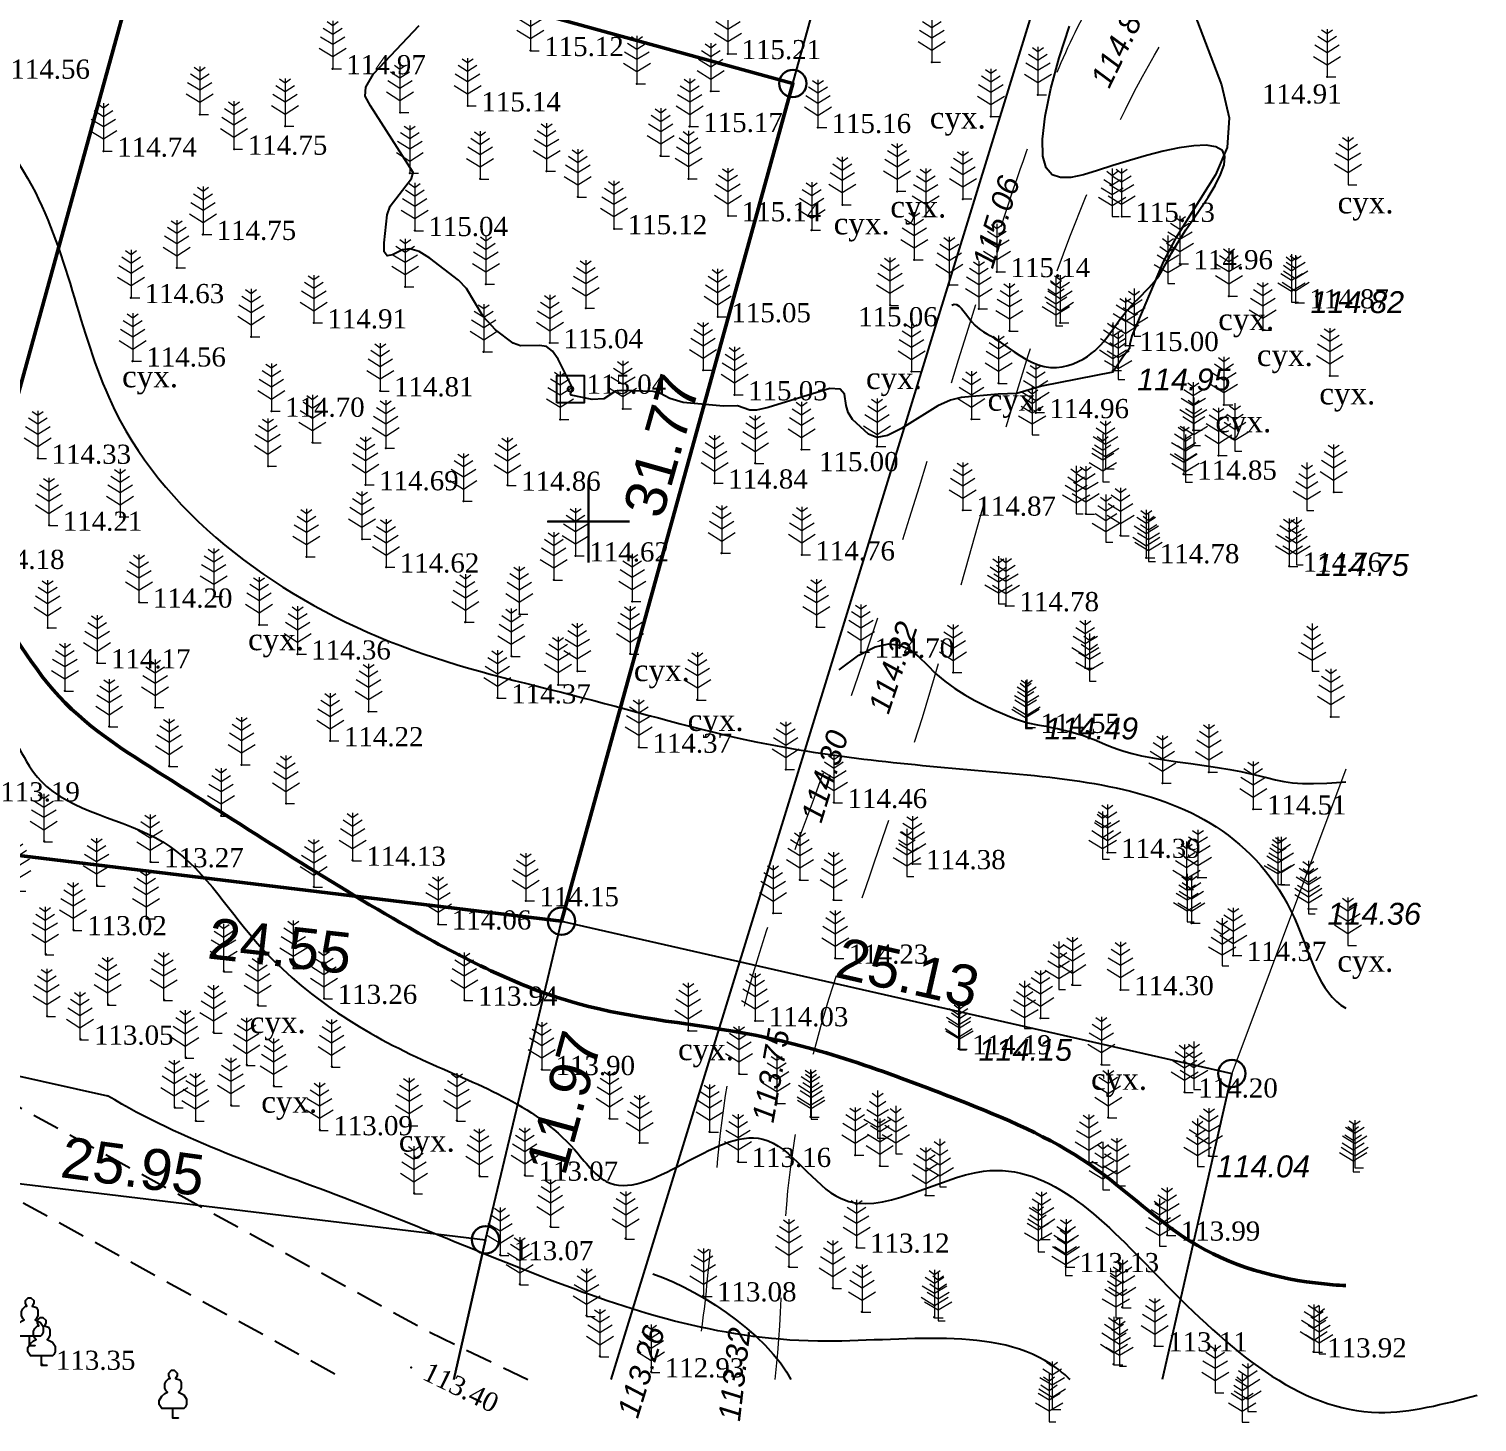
# Model space of a CAD drawing. Header units: millimetres. Extents: x 5405593.3 to 5405682.5, y 5524816.9 to 5524898.9.
# Drawn here: x 5405629.5 to 5405682.5, y 5524817.1 to 5524868 of the extents above; entities that cross this region are included whole.
import ezdxf
from ezdxf.enums import TextEntityAlignment as Align

# ---------------------------------------------------------------- set-up
doc = ezdxf.new("R2010")
doc.units = ezdxf.units.MM
for name, pattern in [('0', [0]), ('1', [6, 3, -3]), ('DASHEDX2', [1.5, 1, -0.5])]:
    doc.linetypes.add(name, pattern=pattern)
doc.layers.add('11900000', color=1, linetype='Continuous', lineweight=30)
doc.layers.add('ТОЧКИ', color=7, linetype='Continuous', lineweight=30)
for name, color, linetype in [('12000000', 7, 'Continuous'), ('61420000', 7, 'Continuous'), ('71132060', 7, '0'), ('SC007', 7, 'Continuous'), ('горизонт_1', 12, 'Continuous'), ('горизонтали', 42, 'Continuous'), ('Горизонтали--MIN', 32, 'Continuous'), ('дороги', 7, 'Continuous'), ('Ділянки_Межі', 10, 'Continuous'), ('надписи', 7, 'Continuous'), ('Ограда каменная', 7, 'g5_472'), ('отметки', 7, 'Continuous'), ('промеры', 185, 'Continuous'), ('Растительность', 7, 'Continuous')]:
    doc.layers.add(name, color=color, linetype=linetype)
doc.styles.get("Standard").update_dxf_attribs({"font": 'arial.ttf'})
doc.styles.add('times', font='times.ttf')
doc.styles.add('WMF-Arial Cyr2', font='ariali.ttf')
doc.linetypes.add('g5_472', pattern='A,0,-4,[25,GUGK_2005.shx,S=0.4,R=0,X=0,Y=-0.2],0', length=4)

# ---------------------------------------------------------------- blocks, each defined once
blk = doc.blocks.new('A$C51FE15A3')
at = {"layer": 'Растительность', "color": 94, "lineweight": 0}
for points in [[(-0.201, 1.726), (0, 1.584), (0.201, 1.726)], [(0, 1.75), (0, 0), (0.319, 0)], [(-0.447, 1.172), (0, 0.895), (0.447, 1.172)], [(-0.343, 1.489), (0, 1.267), (0.343, 1.489)], [(-0.493, 0.753), (0, 0.444), (0.493, 0.753)]]:
    blk.add_lwpolyline(points, dxfattribs=at)
blk = doc.blocks.new('A$C2ACB5305')
at = {"layer": 'Растительность'}
blk.add_lwpolyline([(0.2, 0), (0.2, 0), (0, 0), (0, 0.35), (-0.4, 0.35), (-0.5, 0.5), (-0.5, 0.65), (-0.4, 0.8), (-0.3, 0.9), (-0.2, 0.95), (-0.25, 1), (-0.3, 1.1), (-0.3, 1.25), (-0.25, 1.35), (-0.15, 1.45), (-0.1, 1.45), (-0.15, 1.55), (-0.15, 1.65), (-0.05, 1.75), (0.05, 1.75), (0.15, 1.65), (0.15, 1.55), (0.1, 1.45), (0.25, 1.4), (0.3, 1.3), (0.3, 1.1), (0.25, 1), (0.2, 0.95), (0.4, 0.85), (0.5, 0.7), (0.5, 0.5), (0.45, 0.4), (0.4, 0.35), (0, 0.35)], dxfattribs=at)
blk = doc.blocks.new('SYMBOL902')
at = {"layer": 'SC007'}
blk.add_lwpolyline([(-1.25, -1.25), (-1.25, 1.25), (1.25, 1.25), (1.25, -1.25)], close=True, dxfattribs=at)
blk.add_circle((0, 0), 0.25, dxfattribs=at)
blk = doc.blocks.new('SYMBOL71132060')
at = {"layer": 'SC007', "color": 94, "lineweight": 0}
for points in [[(-0.2, 1.65), (0, 1.5), (0.2, 1.65)], [(0, 1.75), (0, 0), (0.25, 0)], [(-0.3, 1.35), (0, 1.15), (0.3, 1.35)], [(-0.5, 0.7), (0, 0.4), (0.5, 0.7)], [(-0.4, 1.05), (0, 0.8), (0.4, 1.05)]]:
    blk.add_lwpolyline(points, dxfattribs=at)

msp = doc.modelspace()

# ---------------------------------------------------------------- hatches: boundary and pattern name
at = {"layer": '12000000', "lineweight": 15, "ltscale": 0.02, "extrusion": (-0.000964997, -0.001555, 0.999998)}
for points in [[(5404048.991, 5522246.101, 1), (5404049.328, 5522246.122, 1)], [(5404044.537, 5522240.363, 1), (5404044.874, 5522240.385, 1)], [(5404056.465, 5522238.877, 1), (5404056.802, 5522238.898, 1)], [(5404050.122, 5522236.048, 1), (5404050.459, 5522236.07, 1)], [(5404056.638, 5522229.268, 1), (5404056.975, 5522229.289, 1)], [(5404046.741, 5522223.291, 1), (5404047.077, 5522223.313, 1)], [(5404041.241, 5522222.973, 1), (5404041.577, 5522222.995, 1)], [(5404038.27, 5522220.096, 1), (5404038.607, 5522220.118, 1)], [(5404057.081, 5522216.517, 1), (5404057.417, 5522216.539, 1)], [(5404044.326, 5522211.541, 1), (5404044.663, 5522211.562, 1)], [(5404036.687, 5522207.948, 1), (5404037.024, 5522207.97, 1)], [(5404053.024, 5522207.282, 1), (5404053.361, 5522207.303, 1)]]:
    msp.add_hatch(color=7, dxfattribs=at).paths.add_polyline_path(points)

# ---------------------------------------------------------------- linework, layer by layer
at = {"layer": '11900000', "color": 0, "linetype": '0', "lineweight": 15, "ltscale": 0.7}
for points in [[(5405650, 5524848.496), (5405650, 5524851.504)], [(5405650, 5524848.496), (5405650, 5524851.504)], [(5405650, 5524848.496), (5405650, 5524851.504)], [(5405650, 5524848.496), (5405650, 5524851.504)], [(5405650, 5524848.496), (5405650, 5524851.504)], [(5405650, 5524848.496), (5405650, 5524851.504)], [(5405650, 5524848.496), (5405650, 5524851.504)], [(5405650, 5524848.496), (5405650, 5524851.504)], [(5405650, 5524848.496), (5405650, 5524851.504)], [(5405650, 5524848.496), (5405650, 5524851.504)], [(5405650, 5524848.496), (5405650, 5524851.504)], [(5405650, 5524848.496), (5405650, 5524851.504)], [(5405650, 5524848.496), (5405650, 5524851.504)], [(5405650, 5524848.496), (5405650, 5524851.504)], [(5405650, 5524848.496), (5405650, 5524851.504)], [(5405650, 5524848.496), (5405650, 5524851.504)], [(5405650, 5524848.496), (5405650, 5524851.504)], [(5405650, 5524848.496), (5405650, 5524851.504)], [(5405650, 5524848.496), (5405650, 5524851.504)], [(5405650, 5524848.496), (5405650, 5524851.504)], [(5405650, 5524848.496), (5405650, 5524851.504)], [(5405650, 5524848.496), (5405650, 5524851.504)], [(5405650, 5524848.496), (5405650, 5524851.504)], [(5405650, 5524848.496), (5405650, 5524851.504)], [(5405650, 5524848.496), (5405650, 5524851.504)], [(5405650, 5524848.496), (5405650, 5524851.504)], [(5405650, 5524848.496), (5405650, 5524851.504)], [(5405648.496, 5524850), (5405651.504, 5524850)], [(5405648.496, 5524850), (5405651.504, 5524850)], [(5405648.496, 5524850), (5405651.504, 5524850)], [(5405648.496, 5524850), (5405651.504, 5524850)], [(5405648.496, 5524850), (5405651.504, 5524850)], [(5405648.496, 5524850), (5405651.504, 5524850)], [(5405648.496, 5524850), (5405651.504, 5524850)], [(5405648.496, 5524850), (5405651.504, 5524850)], [(5405648.496, 5524850), (5405651.504, 5524850)], [(5405648.496, 5524850), (5405651.504, 5524850)], [(5405648.496, 5524850), (5405651.504, 5524850)], [(5405648.496, 5524850), (5405651.504, 5524850)], [(5405648.496, 5524850), (5405651.504, 5524850)], [(5405648.496, 5524850), (5405651.504, 5524850)], [(5405648.496, 5524850), (5405651.504, 5524850)]]:
    msp.add_lwpolyline(points, dxfattribs=at)
at = {"layer": '11900000', "linetype": '0', "lineweight": 15, "ltscale": 0.7}
for points in [[(5405650, 5524848.496), (5405650, 5524851.504)], [(5405650, 5524848.496), (5405650, 5524851.504)], [(5405650, 5524848.496), (5405650, 5524851.504)], [(5405650, 5524848.496), (5405650, 5524851.504)], [(5405650, 5524848.496), (5405650, 5524851.504)], [(5405648.496, 5524850), (5405651.504, 5524850)], [(5405648.496, 5524850), (5405651.504, 5524850)]]:
    msp.add_lwpolyline(points, dxfattribs=at)
at = {"layer": '11900000', "color": 7}
for points in [[(5405650, 5524848.5, 0), (5405650, 5524851.5, 0)], [(5405650, 5524848.5, 0), (5405650, 5524851.5, 0)], [(5405648.5, 5524850, 0), (5405651.5, 5524850, 0)], [(5405648.5, 5524850, 0), (5405651.5, 5524850, 0)]]:
    msp.add_polyline3d(points, dxfattribs=at)
at = {"layer": '61420000', "linetype": '1', "lineweight": 15}
for points, knots in [([(5405677.689, 5524876.395), (5405675.577, 5524875.643), (5405671.911, 5524873.574), (5405668.472, 5524869.55), (5405666.526, 5524865.103), (5405663.472, 5524856.175), (5405660.084, 5524843.934), (5405654.824, 5524831.458), (5405654.532, 5524823.386), (5405654.047, 5524819.766), (5405653.821, 5524818.63)], [224.497945, 224.497945, 224.497945, 224.497945, 231.175391, 236.802451, 240.04126, 245.684224, 265.100818, 278.270441, 285.703111, 289.180506, 289.180506, 289.180506, 289.180506]), ([(5405656.83, 5524818.63), (5405657.112, 5524821.243), (5405657.008, 5524826.681), (5405659.25, 5524834.228), (5405663.787, 5524846.756), (5405666.287, 5524859.547), (5405672.546, 5524870.424), (5405676.106, 5524872.606), (5405677.689, 5524873.258)], [141.511035, 141.511035, 141.511035, 141.511035, 149.409107, 157.660526, 164.914892, 189.429807, 196.533002, 201.582855, 201.582855, 201.582855, 201.582855])]:
    msp.add_open_spline(points, degree=3, knots=knots, dxfattribs=at)
at = {"layer": 'горизонт_1', "color": 32}
msp.add_polyline3d([(5405622.91, 5524831.12, 113.5), (5405632.424, 5524829.007, 0)], dxfattribs=at)
at = {"layer": 'горизонтали', "color": 32}
for points in [[(5405671.777, 5524869.562, 115), (5405673.137, 5524865.962, 115), (5405673.417, 5524864.762, 115), (5405673.347, 5524863.672, 115), (5405672.917, 5524862.672, 115), (5405671.457, 5524860.342, 115), (5405671.017, 5524859.522, 115), (5405669.857, 5524856.782, 115), (5405669.787, 5524856.482, 115), (5405669.777, 5524856.322, 115), (5405669.557, 5524856.042, 115), (5405669.167, 5524855.462, 115), (5405666.557, 5524854.952, 115), (5405665.657, 5524854.682, 115), (5405664.977, 5524854.652, 115), (5405663.627, 5524854.532, 115), (5405663.237, 5524854.432, 115), (5405662.777, 5524854.232, 115), (5405661.437, 5524853.402, 115), (5405660.937, 5524853.142, 115), (5405660.537, 5524853.072, 115), (5405660.237, 5524853.192, 115), (5405659.647, 5524853.732, 115), (5405659.497, 5524853.982, 115), (5405659.417, 5524854.242, 115), (5405659.357, 5524854.652, 115), (5405659.197, 5524854.842, 115), (5405658.827, 5524854.862, 115), (5405656.567, 5524854.162, 115), (5405656.137, 5524854.072, 115), (5405655.897, 5524854.072, 115), (5405655.447, 5524854.222, 115), (5405654.937, 5524854.212, 115), (5405653.457, 5524854.352, 115), (5405652.977, 5524854.492, 115), (5405652.607, 5524854.692, 115), (5405652.367, 5524854.752, 115), (5405651.217, 5524854.792, 115), (5405650.987, 5524854.762, 115), (5405650.567, 5524854.482, 115), (5405650.137, 5524854.462, 115), (5405649.367, 5524854.612, 115), (5405649.347, 5524854.672, 115), (5405649.427, 5524854.862, 115), (5405648.887, 5524855.932, 115), (5405648.687, 5524856.222, 115), (5405648.467, 5524856.392, 115), (5405648.207, 5524856.432, 115), (5405647.517, 5524856.422, 115), (5405647.247, 5524856.522, 115), (5405646.597, 5524857.012, 115), (5405646.147, 5524857.492, 115), (5405645.537, 5524858.512, 115), (5405645.247, 5524858.822, 115), (5405644.207, 5524859.622, 115), (5405643.807, 5524859.872, 115), (5405643.467, 5524859.972, 115), (5405643.197, 5524859.932, 115), (5405642.837, 5524859.742, 115)], [(5405642.837, 5524859.742, 115), (5405642.647, 5524859.712, 115), (5405642.537, 5524859.862, 115), (5405642.527, 5524860.192, 115), (5405642.647, 5524861.212, 115), (5405642.757, 5524861.532, 115), (5405643.537, 5524862.542, 115), (5405643.597, 5524862.752, 115), (5405642.037, 5524865.192, 115), (5405641.837, 5524865.552, 115), (5405641.857, 5524865.872, 115), (5405642.147, 5524866.362, 115), (5405643.807, 5524868.132, 115)]]:
    msp.add_polyline3d(points, dxfattribs=at)
for points, knots in [([(5405616.062, 5524897.152), (5405616.345, 5524896.725), (5405618.259, 5524893.107), (5405623.768, 5524890.887), (5405626.725, 5524885.692), (5405628.214, 5524880.763), (5405622.772, 5524879.375), (5405624.442, 5524872.575), (5405625.964, 5524867.149), (5405630.819, 5524861.461), (5405631.98, 5524851.958), (5405640.975, 5524845.575), (5405649.66, 5524843.677), (5405656.782, 5524841.559), (5405664.498, 5524840.873), (5405672.19, 5524840.206), (5405676.009, 5524836.009), (5405676.677, 5524832.749), (5405677.689, 5524832.21)], [1006.37858, 1006.37858, 1006.37858, 1006.37858, 1007.86787, 1017.487334, 1022.90954, 1026.380728, 1030.095834, 1035.395338, 1043.1603, 1048.251367, 1057.010325, 1070.527511, 1077.466358, 1083.982496, 1092.600956, 1101.125451, 1105.517523, 1109.289482, 1109.289482, 1109.289482, 1109.289482]), ([(5405594.945, 5524853.991), (5405597.419, 5524852.268), (5405601.847, 5524849.758), (5405607.223, 5524845.854), (5405611.016, 5524844.52), (5405615.353, 5524845.832), (5405612.231, 5524848.538), (5405615.096, 5524851.641), (5405620.513, 5524848.229), (5405625.149, 5524846.33), (5405628.701, 5524843.092), (5405629.928, 5524839.492), (5405634.972, 5524838.94), (5405638.051, 5524833.668), (5405643.5, 5524830.191), (5405648.487, 5524828.581), (5405651.496, 5524824.289), (5405656.122, 5524829.555), (5405659.386, 5524823.566), (5405665.551, 5524828.125), (5405671.346, 5524821.613), (5405676.935, 5524816.585), (5405681.264, 5524817.737), (5405682.481, 5524818.06)], [212.550793, 212.550793, 212.550793, 212.550793, 221.647362, 227.659049, 232.061321, 234.360288, 237.456685, 239.327291, 244.513006, 252.991366, 255.698925, 258.590998, 263.577238, 268.549286, 276.008979, 282.485158, 284.13014, 290.057535, 293.654163, 298.963585, 306.578764, 315.889792, 319.532435, 319.532435, 319.532435, 319.532435]), ([(5405667.606, 5524818.63), (5405667.444, 5524818.785), (5405665.194, 5524820.721), (5405657.432, 5524819.19), (5405649.151, 5524821.923), (5405640.71, 5524825.553), (5405635.165, 5524827.34), (5405632.424, 5524829.007)], [13.504194, 13.504194, 13.504194, 13.504194, 14.2098, 22.986785, 33.367328, 40.82933, 50.530024, 50.530024, 50.530024, 50.530024])]:
    msp.add_open_spline(points, degree=3, knots=knots, dxfattribs=at)
at = {"layer": 'горизонтали', "color": 32, "lineweight": 50}
msp.add_open_spline([(5405677.689, 5524822.065), (5405677.529, 5524822.075), (5405675.647, 5524822.192), (5405672.077, 5524823.089), (5405668.394, 5524826.87), (5405662.764, 5524829.2), (5405656.57, 5524831.468), (5405649.417, 5524831.949), (5405642.241, 5524835.674), (5405636.068, 5524839.74), (5405630.096, 5524843.44), (5405627.662, 5524848.711), (5405621.841, 5524849.742), (5405616.887, 5524853.819), (5405615.045, 5524861.625), (5405610.375, 5524865.309), (5405607.862, 5524867.739)], degree=3, knots=[7.100836, 7.100836, 7.100836, 7.100836, 7.568343, 12.725493, 17.654253, 23.006167, 30.801483, 37.395587, 44.178008, 54.639578, 59.818306, 64.919884, 70.679239, 76.265836, 83.261001, 93.552049, 93.552049, 93.552049, 93.552049], dxfattribs=at)
at = {"layer": 'Горизонтали--MIN'}
for points in [[(5405663.281, 5524857.905), (5405663.368, 5524857.945), (5405663.456, 5524857.931), (5405663.546, 5524857.873), (5405663.638, 5524857.78), (5405663.732, 5524857.665), (5405663.827, 5524857.537), (5405663.923, 5524857.408), (5405664.02, 5524857.287), (5405664.119, 5524857.182), (5405664.221, 5524857.092), (5405664.327, 5524857.012), (5405664.44, 5524856.936), (5405664.562, 5524856.861), (5405664.694, 5524856.781), (5405664.839, 5524856.692), (5405664.998, 5524856.589), (5405665.173, 5524856.469), (5405665.362, 5524856.337), (5405665.563, 5524856.199), (5405665.773, 5524856.063), (5405665.99, 5524855.934), (5405666.212, 5524855.821), (5405666.437, 5524855.728), (5405666.661, 5524855.663), (5405666.884, 5524855.631), (5405667.104, 5524855.629), (5405667.317, 5524855.654), (5405667.523, 5524855.702), (5405667.72, 5524855.768), (5405667.906, 5524855.848), (5405668.079, 5524855.939), (5405668.237, 5524856.037), (5405668.38, 5524856.137), (5405668.508, 5524856.24), (5405668.623, 5524856.346), (5405668.728, 5524856.453), (5405668.825, 5524856.563), (5405668.915, 5524856.675), (5405669.001, 5524856.788), (5405669.085, 5524856.903), (5405669.168, 5524857.02), (5405669.253, 5524857.138), (5405669.339, 5524857.258), (5405669.429, 5524857.38), (5405669.522, 5524857.503), (5405669.622, 5524857.628), (5405669.728, 5524857.754), (5405669.842, 5524857.882), (5405669.964, 5524858.012), (5405670.092, 5524858.143), (5405670.224, 5524858.275), (5405670.356, 5524858.409), (5405670.486, 5524858.544), (5405670.61, 5524858.681), (5405670.727, 5524858.819), (5405670.832, 5524858.959), (5405670.926, 5524859.101), (5405671.013, 5524859.25), (5405671.102, 5524859.413), (5405671.201, 5524859.597), (5405671.316, 5524859.806), (5405671.456, 5524860.049), (5405671.628, 5524860.331), (5405671.841, 5524860.657), (5405672.096, 5524861.032), (5405672.374, 5524861.44), (5405672.651, 5524861.862), (5405672.903, 5524862.282), (5405673.106, 5524862.68), (5405673.234, 5524863.039), (5405673.264, 5524863.34), (5405673.171, 5524863.564), (5405672.939, 5524863.699), (5405672.583, 5524863.752), (5405672.128, 5524863.735), (5405671.595, 5524863.659), (5405671.01, 5524863.536), (5405670.395, 5524863.38), (5405669.774, 5524863.201), (5405669.17, 5524863.012), (5405668.605, 5524862.827), (5405668.091, 5524862.673), (5405667.636, 5524862.578), (5405667.251, 5524862.57), (5405666.945, 5524862.678), (5405666.728, 5524862.93), (5405666.609, 5524863.356), (5405666.597, 5524863.982), (5405666.698, 5524864.823), (5405666.905, 5524865.833), (5405667.203, 5524866.949), (5405667.582, 5524868.111)], [(5405659.159, 5524844.572), (5405659.885, 5524845.109), (5405660.484, 5524845.414), (5405660.981, 5524845.524), (5405661.396, 5524845.476), (5405661.752, 5524845.307), (5405662.071, 5524845.054), (5405662.377, 5524844.755), (5405662.691, 5524844.445), (5405663.029, 5524844.157), (5405663.388, 5524843.895), (5405663.757, 5524843.66), (5405664.126, 5524843.451), (5405664.484, 5524843.268), (5405664.822, 5524843.11), (5405665.129, 5524842.978), (5405665.395, 5524842.87), (5405665.613, 5524842.786), (5405665.791, 5524842.722), (5405665.937, 5524842.675), (5405666.062, 5524842.64), (5405666.177, 5524842.614), (5405666.292, 5524842.592), (5405666.416, 5524842.57), (5405666.56, 5524842.545), (5405666.731, 5524842.513), (5405666.927, 5524842.474), (5405667.141, 5524842.428), (5405667.368, 5524842.375), (5405667.601, 5524842.317), (5405667.835, 5524842.253), (5405668.063, 5524842.183), (5405668.281, 5524842.108), (5405668.484, 5524842.029), (5405668.68, 5524841.947), (5405668.878, 5524841.862), (5405669.087, 5524841.775), (5405669.316, 5524841.689), (5405669.574, 5524841.603), (5405669.872, 5524841.52), (5405670.218, 5524841.439), (5405670.618, 5524841.363), (5405671.061, 5524841.29), (5405671.534, 5524841.219), (5405672.022, 5524841.149), (5405672.512, 5524841.079), (5405672.989, 5524841.009), (5405673.44, 5524840.936), (5405673.85, 5524840.86), (5405674.21, 5524840.78), (5405674.531, 5524840.7), (5405674.829, 5524840.623), (5405675.119, 5524840.553), (5405675.416, 5524840.494), (5405675.737, 5524840.45), (5405676.096, 5524840.423), (5405676.509, 5524840.418), (5405676.988, 5524840.437), (5405677.526, 5524840.475), (5405677.689, 5524840.488)], [(5405652.349, 5524822.496), (5405652.716, 5524822.365), (5405653.093, 5524822.208), (5405653.478, 5524822.025), (5405653.867, 5524821.82), (5405654.257, 5524821.593), (5405654.646, 5524821.346), (5405655.031, 5524821.082), (5405655.408, 5524820.801), (5405655.775, 5524820.507), (5405656.126, 5524820.201), (5405656.454, 5524819.887), (5405656.753, 5524819.566), (5405657.017, 5524819.243), (5405657.238, 5524818.92), (5405657.395, 5524818.63)]]:
    msp.add_lwpolyline(points, dxfattribs=at)
at = {"layer": 'дороги', "color": 7, "linetype": 'DASHEDX2', "elevation": 112.71}
for points in [[(5405596.15, 5524853.373), (5405603.852, 5524848.167), (5405606.914, 5524845.7), (5405616.709, 5524838.529), (5405627.094, 5524829.743), (5405644.197, 5524820.364), (5405647.786, 5524818.63)], [(5405594.945, 5524850.566), (5405602.068, 5524845.753), (5405605.086, 5524843.32), (5405614.851, 5524836.171), (5405625.386, 5524827.257), (5405641.12, 5524818.63)]]:
    msp.add_lwpolyline(points, dxfattribs=at)
at = {"layer": 'Ділянки_Межі', "lineweight": 25}
for points in [[(5405594.945, 5524883.275), (5405610.666, 5524878.935), (5405634.068, 5524872.474), (5405657.472, 5524866.014), (5405661.2, 5524879.516), (5405636.486, 5524886.378), (5405606.49, 5524894.695), (5405597.989, 5524897.152)], [(5405594.945, 5524829.918), (5405620.476, 5524826.844), (5405646.236, 5524823.743), (5405649.017, 5524835.388), (5405624.646, 5524838.342), (5405600.275, 5524841.297), (5405594.945, 5524841.943)]]:
    msp.add_lwpolyline(points, dxfattribs=at)
at = {"layer": 'Ділянки_Межі', "lineweight": 0}
for points in [[(5405649.017, 5524835.388), (5405657.472, 5524866.014), (5405661.2, 5524879.516), (5405666.399, 5524878.073), (5405677.689, 5524874.956)], [(5405677.689, 5524840.942), (5405673.52, 5524829.82), (5405649.017, 5524835.388)]]:
    msp.add_lwpolyline(points, dxfattribs=at)
at = {"layer": 'Ділянки_Межі'}
msp.add_lwpolyline([(5405600.275, 5524841.297), (5405610.666, 5524878.935), (5405634.068, 5524872.474), (5405624.646, 5524838.342)], close=True, dxfattribs=at)
at = {"layer": 'Ділянки_Межі', "lineweight": 50}
msp.add_lwpolyline([(5405624.646, 5524838.342), (5405634.068, 5524872.474), (5405657.472, 5524866.014), (5405649.017, 5524835.388)], close=True, dxfattribs=at)
at = {"layer": 'Ділянки_Межі'}
for points in [[(5405645.074, 5524818.63), (5405646.236, 5524823.743), (5405649.017, 5524835.388), (5405673.52, 5524829.82), (5405670.976, 5524818.63)], [(5405618.61, 5524818.63), (5405620.476, 5524826.844), (5405646.236, 5524823.743), (5405645.074, 5524818.63)]]:
    msp.add_lwpolyline(points, dxfattribs=at)
at = {"layer": 'Ограда каменная', "flags": 128}
msp.add_lwpolyline([(5405675.003, 5524897.152), (5405650.812, 5524818.63)], dxfattribs=at)
at = {"layer": 'отметки', "color": 7}
for p in [(5405647.884, 5524867.214, 115.12), (5405655.096, 5524867.101, 115.21), (5405662.55, 5524866.794, 115.238), (5405640.647, 5524866.55, 114.971), (5405677.001, 5524866.249, 114.905), (5405651.774, 5524866, 115.169), (5405654.47, 5524865.726, 115.21), (5405645.585, 5524865.191, 115.143), (5405666.425, 5524865.599, 115.133), (5405635.796, 5524864.883, 114.723), (5405643.115, 5524864.946, 115.042), (5405664.708, 5524864.804, 115.197), (5405638.909, 5524864.448, 114.845), (5405653.696, 5524864.437, 115.174), (5405658.387, 5524864.401, 115.159), (5405637.047, 5524863.607, 114.745), (5405632.275, 5524863.537, 114.742), (5405652.636, 5524863.361, 115.186), (5405643.473, 5524862.728, 114.994), (5405646.037, 5524862.522, 115.105), (5405648.469, 5524862.812, 115.085), (5405653.658, 5524862.526, 115.173), (5405661.279, 5524862.066, 115.168), (5405649.609, 5524861.864, 115.109), (5405659.283, 5524861.575, 115.13), (5405663.689, 5524861.788, 115.155), (5405655.102, 5524861.174, 115.137), (5405662.328, 5524861.154, 115.137), (5405669.493, 5524861.154, 115.13), (5405635.908, 5524860.493, 114.754), (5405643.65, 5524860.634, 115.042), (5405650.935, 5524860.701, 115.119), (5405658.159, 5524860.655, 115.128), (5405661.91, 5524859.563, 115.167), (5405671.615, 5524859.42, 114.96), (5405634.948, 5524859.274, 114.68), (5405664.93, 5524859.132, 115.144), (5405643.297, 5524858.579, 114.876), (5405646.249, 5524858.677, 115.042), (5405663.187, 5524858.654, 115.147), (5405633.277, 5524858.182, 114.632), (5405649.902, 5524857.802, 115.099), (5405661.024, 5524857.903, 115.064), (5405664.274, 5524857.775, 115.085), (5405673.408, 5524858.236, 114.91), (5405675.852, 5524857.989, 114.873), (5405639.959, 5524857.258, 114.909), (5405654.725, 5524857.483, 115.052), (5405667.24, 5524857.263, 115.079), (5405637.673, 5524856.752, 114.696), (5405665.39, 5524856.964, 115.055), (5405674.649, 5524856.991, 114.897), (5405646.166, 5524856.204, 114.965), (5405648.588, 5524856.533, 115.035), (5405669.632, 5524856.43, 115.004), (5405633.338, 5524855.865, 114.555), (5405654.19, 5524855.532, 115.028), (5405661.81, 5524855.477, 115.076), (5405669.169, 5524855.523, 115.002), (5405677.101, 5524855.322, 114.846), (5405642.391, 5524854.775, 114.811), (5405655.336, 5524854.63, 115.026), (5405664.988, 5524855.053, 115.023), (5405651.256, 5524854.124, 114.977), (5405673.229, 5524854.269, 114.919), (5405638.411, 5524854.028, 114.695), (5405648.96, 5524853.731, 114.894), (5405663.999, 5524853.736, 114.946), (5405666.352, 5524853.978, 114.965), (5405672.105, 5524853.343, 114.899), (5405639.912, 5524852.882, 114.632), (5405642.593, 5524852.68, 114.736), (5405657.793, 5524852.63, 114.945), (5405660.546, 5524852.744, 114.996), (5405629.873, 5524852.309, 114.332), (5405638.286, 5524852.026, 114.604), (5405656.095, 5524852.126, 114.86), (5405668.903, 5524851.929, 114.912), (5405673.034, 5524852.415, 114.801), (5405654.608, 5524851.404, 114.837), (5405671.755, 5524851.726, 114.851), (5405641.848, 5524851.34, 114.695), (5405647.041, 5524851.323, 114.859), (5405677.242, 5524851.07, 114.788), (5405645.435, 5524850.745, 114.734), (5405663.681, 5524850.411, 114.871), (5405630.284, 5524849.861, 114.207), (5405632.885, 5524850.176, 114.374), (5405668.18, 5524850.274, 114.794), (5405641.725, 5524849.349, 114.613), (5405669.447, 5524849.482, 114.827), (5405654.869, 5524848.844, 114.746), (5405657.796, 5524848.777, 114.755), (5405639.689, 5524848.712, 114.489), (5405642.602, 5524848.334, 114.616), (5405649.532, 5524848.739, 114.621), (5405670.385, 5524848.673, 114.784), (5405675.61, 5524848.363, 114.759), (5405648.736, 5524847.862, 114.645), (5405636.302, 5524847.267, 114.342), (5405633.578, 5524847.05, 114.197), (5405651.601, 5524847.072, 114.633), (5405665.255, 5524846.92, 114.775), (5405630.232, 5524846.114, 114.156), (5405637.963, 5524846.222, 114.312), (5405645.497, 5524846.321, 114.542), (5405647.474, 5524846.611, 114.656), (5405658.332, 5524846.144, 114.626), (5405639.368, 5524845.154, 114.356), (5405647.184, 5524845.076, 114.47), (5405651.522, 5524845.158, 114.579), (5405659.96, 5524845.225, 114.702), (5405632.047, 5524844.829, 114.172), (5405649.595, 5524844.53, 114.616), (5405668.161, 5524844.646, 114.668), (5405648.89, 5524844.033, 114.519), (5405663.331, 5524844.482, 114.605), (5405630.863, 5524843.808, 114.091), (5405646.677, 5524843.548, 114.372), (5405653.978, 5524843.478, 114.569), (5405634.167, 5524843.205, 114.19), (5405641.958, 5524843.057, 114.356), (5405632.484, 5524842.504, 114.065), (5405666.02, 5524842.471, 114.551), (5405677.14, 5524842.861, 114.579), (5405640.562, 5524841.983, 114.218), (5405651.841, 5524841.745, 114.366), (5405634.678, 5524841.052, 114.118), (5405637.321, 5524841.107, 114.154), (5405657.209, 5524840.932, 114.463), (5405672.681, 5524840.842, 114.541), (5405670.98, 5524840.431, 114.541), (5405636.572, 5524839.243, 114.031), (5405638.944, 5524839.696, 114.223), (5405658.973, 5524839.723, 114.458), (5405674.303, 5524839.489, 114.511), (5405630.107, 5524838.311, 113.16), (5405668.972, 5524837.903, 114.389), (5405633.991, 5524837.56, 113.267), (5405641.38, 5524837.613, 114.131), (5405661.842, 5524837.489, 114.377), (5405632.04, 5524836.694, 113.144), (5405639.962, 5524836.646, 113.988), (5405657.728, 5524836.9, 114.235), (5405672.28, 5524836.982, 114.444), (5405675.319, 5524836.726, 114.52), (5405647.708, 5524836.135, 114.148), (5405658.959, 5524836.172, 114.218), (5405656.753, 5524835.684, 114.237), (5405676.317, 5524835.841, 114.503), (5405631.179, 5524835.076, 113.018), (5405633.849, 5524835.49, 113.161), (5405644.505, 5524835.284, 114.061), (5405672.043, 5524835.319, 114.347), (5405630.164, 5524834.183, 112.986), (5405659.016, 5524834.035, 114.228), (5405673.565, 5524834.136, 114.374), (5405636.669, 5524833.561, 113.168), (5405639.222, 5524833.676, 113.333), (5405667.686, 5524833.059, 114.219), (5405669.449, 5524832.882, 114.303), (5405632.441, 5524832.346, 112.971), (5405634.489, 5524832.509, 113.077), (5405640.334, 5524832.566, 113.259), (5405645.464, 5524832.5, 113.937), (5405630.215, 5524831.922, 112.971), (5405637.917, 5524832.326, 113.179), (5405666.518, 5524831.845, 114.207), (5405636.299, 5524831.326, 113.088), (5405653.649, 5524831.39, 113.978), (5405656.092, 5524831.747, 114.026), (5405631.426, 5524831.073, 113.047), (5405635.279, 5524830.408, 113.014), (5405663.525, 5524830.722, 114.187), (5405637.515, 5524830.132, 113.066), (5405640.614, 5524830.074, 113.105), (5405648.296, 5524829.962, 113.901), (5405655.505, 5524829.808, 113.96), (5405668.748, 5524830.152, 114.194), (5405638.495, 5524829.368, 113.13), (5405636.945, 5524828.665, 113.065), (5405656.884, 5524828.729, 113.906), (5405671.791, 5524829.141, 114.201), (5405634.874, 5524828.581, 113.09), (5405645.19, 5524828.101, 113.089), (5405650.768, 5524828.17, 113.854), (5405658.118, 5524828.234, 113.885), (5405669.001, 5524828.207, 114.138), (5405635.644, 5524828.095, 113.146), (5405640.175, 5524827.763, 113.091), (5405643.443, 5524827.941, 113.041), (5405654.429, 5524827.689, 113.827), (5405651.868, 5524827.29, 113.839), (5405655.464, 5524826.604, 113.163), (5405659.748, 5524826.838, 113.881), (5405668.287, 5524826.579, 113.996), (5405672.678, 5524826.806, 114.128), (5405646.012, 5524826.075, 113.089), (5405647.675, 5524826.101, 113.07), (5405660.646, 5524826.44, 113.924), (5405669.306, 5524825.725, 114.003), (5405643.624, 5524825.444, 113.049), (5405662.321, 5524825.373, 113.19), (5405648.608, 5524824.224, 113.041), (5405671.15, 5524823.911, 113.994), (5405651.354, 5524823.788, 113.042), (5405659.793, 5524823.471, 113.121), (5405666.55, 5524823.766, 113.161), (5405646.771, 5524823.195, 113.065), (5405657.321, 5524822.768, 113.013), (5405667.451, 5524822.759, 113.133), (5405647.491, 5524822.115, 112.933), (5405658.927, 5524821.981, 113.058), (5405654.198, 5524821.69, 113.077), (5405669.512, 5524821.276, 113.09), (5405649.925, 5524820.968, 112.994), (5405659.993, 5524821.112, 113.007), (5405662.639, 5524820.914, 113.008), (5405629.59, 5524819.902, 112.55), (5405629.59, 5524819.902, 113.367), (5405670.691, 5524819.861, 113.112), (5405676.504, 5524819.643, 113.917), (5405630.033, 5524819.188, 112.535), (5405630.033, 5524819.188, 113.352), (5405650.418, 5524819.49, 112.929), (5405669.197, 5524819.192, 113.016), (5405643.519, 5524819.068, 112.584), (5405643.519, 5524819.068, 113.401), (5405652.289, 5524818.911, 112.927)]:
    msp.add_point(p, dxfattribs=at)
at = {"layer": 'ТОЧКИ'}
for centre in [(5405657.472, 5524866.013), (5405649.017, 5524835.388), (5405673.52, 5524829.82), (5405646.236, 5524823.743)]:
    msp.add_circle(centre, 0.5, dxfattribs=at)

# ---------------------------------------------------------------- block references
at = {"layer": '71132060'}
for p in [(5405669.145, 5524861.151, 115.09), (5405671.183, 5524858.7, 114.99), (5405675.704, 5524858.019, 114.82), (5405667.086, 5524857.157, 115.07), (5405669.946, 5524856.77, 114.97), (5405669.361, 5524855.19, 114.95), (5405666.222, 5524853.167, 114.92), (5405672.126, 5524852.782, 114.81), (5405673.632, 5524852.576, 111), (5405668.799, 5524851.452, 114.85), (5405671.826, 5524851.432, 114.81), (5405667.829, 5524850.28, 114.83), (5405676.263, 5524850.407), (5405668.917, 5524849.238, 114.77), (5405670.474, 5524848.539, 114.8), (5405675.877, 5524848.41, 114.75), (5405664.984, 5524846.988, 114.75), (5405676.456, 5524844.525, 114.61), (5405668.312, 5524844.161, 114.58), (5405665.98, 5524842.434, 114.49), (5405668.796, 5524837.65, 114.32), (5405661.638, 5524837.016, 114.31), (5405671.864, 5524836.551, 114.36), (5405675.202, 5524836.726, 114.41), (5405671.886, 5524835.368, 114.3), (5405676.32, 5524835.66, 114.36), (5405673.16, 5524833.754, 114.3), (5405667.19, 5524832.892, 114.18), (5405665.942, 5524831.464, 114.16), (5405663.566, 5524830.684, 114.15), (5405672.135, 5524829.241, 114.16), (5405658.138, 5524828.146, 111.21), (5405660.571, 5524827.455, 113.83), (5405661.234, 5524826.886, 113.89), (5405672.264, 5524826.425, 114.04), (5405677.953, 5524826.23, 114.17), (5405662.839, 5524825.683, 113.78), (5405668.805, 5524825.571, 114), (5405666.433, 5524823.3, 113.81), (5405670.875, 5524823.504, 113.93), (5405667.438, 5524822.442, 113.83), (5405662.784, 5524820.778, 113.78), (5405669.275, 5524820.886, 113.83), (5405676.71, 5524819.575, 113.94), (5405669.417, 5524819.121, 111.21), (5405666.839, 5524817.087, 113.66), (5405673.896, 5524817.079, 113.8)]:
    msp.add_blockref('SYMBOL71132060', p, dxfattribs=at)
at = {"layer": 'отметки', "color": 7, "xscale": 0.400000000372529, "yscale": 0.400000000372529, "zscale": 0.400000000372529}
msp.add_blockref('SYMBOL902', (5405649.34, 5524854.84, 114.22), dxfattribs=at)
at = {"layer": 'Растительность', "color": 7}
for name, p in [('A$C51FE15A3', (5405647.88, 5524867.21, 115.12)), ('A$C51FE15A3', (5405655.1, 5524867.1, 115.21)), ('A$C51FE15A3', (5405662.55, 5524866.79, 115.24)), ('A$C51FE15A3', (5405640.65, 5524866.55, 114.97)), ('A$C51FE15A3', (5405677, 5524866.25, 114.91)), ('A$C51FE15A3', (5405651.77, 5524866, 115.17)), ('A$C51FE15A3', (5405654.47, 5524865.73, 115.21)), ('A$C51FE15A3', (5405666.43, 5524865.6, 115.13)), ('A$C51FE15A3', (5405645.58, 5524865.19, 115.14)), ('A$C51FE15A3', (5405635.79, 5524864.88, 114.72)), ('A$C51FE15A3', (5405643.11, 5524864.95, 115.04)), ('A$C51FE15A3', (5405664.71, 5524864.8, 115.2)), ('A$C51FE15A3', (5405638.91, 5524864.45, 114.84)), ('A$C51FE15A3', (5405653.7, 5524864.44, 115.17)), ('A$C51FE15A3', (5405658.39, 5524864.4, 115.16)), ('A$C51FE15A3', (5405632.27, 5524863.54, 114.74)), ('A$C51FE15A3', (5405637.04, 5524863.61, 114.75)), ('A$C51FE15A3', (5405652.64, 5524863.36, 115.19)), ('A$C51FE15A3', (5405643.47, 5524862.73, 114.99)), ('A$C51FE15A3', (5405646.04, 5524862.52, 115.1)), ('A$C51FE15A3', (5405648.47, 5524862.81, 115.09)), ('A$C51FE15A3', (5405653.66, 5524862.53, 115.17)), ('A$C51FE15A3', (5405649.61, 5524861.86, 115.11)), ('A$C51FE15A3', (5405661.28, 5524862.07, 115.17)), ('A$C51FE15A3', (5405677.77, 5524862.31, 114.8)), ('A$C51FE15A3', (5405659.28, 5524861.58, 115.13)), ('A$C51FE15A3', (5405663.69, 5524861.79, 115.16)), ('A$C51FE15A3', (5405655.1, 5524861.17, 115.14)), ('A$C51FE15A3', (5405662.33, 5524861.15, 115.14)), ('A$C51FE15A3', (5405669.49, 5524861.15, 115.13)), ('A$C51FE15A3', (5405635.91, 5524860.49, 114.75)), ('A$C51FE15A3', (5405643.65, 5524860.63, 115.04)), ('A$C51FE15A3', (5405650.93, 5524860.7, 115.12)), ('A$C51FE15A3', (5405658.16, 5524860.65, 115.13)), ('A$C51FE15A3', (5405634.95, 5524859.27, 114.68)), ('A$C51FE15A3', (5405661.91, 5524859.56, 115.17)), ('A$C51FE15A3', (5405671.62, 5524859.42, 114.96)), ('A$C51FE15A3', (5405646.25, 5524858.68, 115.04)), ('A$C51FE15A3', (5405663.19, 5524858.65, 115.15)), ('A$C51FE15A3', (5405664.93, 5524859.13, 115.14)), ('A$C51FE15A3', (5405633.28, 5524858.18, 114.63)), ('A$C51FE15A3', (5405643.3, 5524858.58, 114.88)), ('A$C51FE15A3', (5405673.41, 5524858.24, 114.91)), ('A$C51FE15A3', (5405649.9, 5524857.8, 115.1)), ('A$C51FE15A3', (5405661.02, 5524857.9, 115.06)), ('A$C51FE15A3', (5405664.27, 5524857.77, 115.08)), ('A$C51FE15A3', (5405675.85, 5524857.99, 114.87)), ('A$C51FE15A3', (5405639.96, 5524857.26, 114.91)), ('A$C51FE15A3', (5405654.72, 5524857.48, 115.05)), ('A$C51FE15A3', (5405667.24, 5524857.26, 115.08)), ('A$C51FE15A3', (5405637.67, 5524856.75, 114.7)), ('A$C51FE15A3', (5405648.59, 5524856.53, 115.04)), ('A$C51FE15A3', (5405665.39, 5524856.96, 115.05)), ('A$C51FE15A3', (5405674.65, 5524856.99, 114.9)), ('A$C51FE15A3', (5405646.17, 5524856.2, 114.97)), ('A$C51FE15A3', (5405669.63, 5524856.43, 115)), ('A$C51FE15A3', (5405633.34, 5524855.86, 114.56)), ('A$C51FE15A3', (5405654.19, 5524855.53, 115.03)), ('A$C51FE15A3', (5405661.81, 5524855.48, 115.08)), ('A$C51FE15A3', (5405669.17, 5524855.52, 115)), ('A$C51FE15A3', (5405664.99, 5524855.05, 115.02)), ('A$C51FE15A3', (5405677.1, 5524855.32, 114.85)), ('A$C51FE15A3', (5405642.39, 5524854.77, 114.81)), ('A$C51FE15A3', (5405655.34, 5524854.63, 115.03)), ('A$C51FE15A3', (5405638.41, 5524854.03, 114.7)), ('A$C51FE15A3', (5405651.26, 5524854.12, 114.98)), ('A$C51FE15A3', (5405666.35, 5524853.98, 114.96)), ('A$C51FE15A3', (5405673.23, 5524854.27, 114.92)), ('A$C51FE15A3', (5405648.96, 5524853.73, 114.89)), ('A$C51FE15A3', (5405664, 5524853.74, 114.95)), ('A$C51FE15A3', (5405639.91, 5524852.88, 114.63)), ('A$C51FE15A3', (5405672.11, 5524853.34, 114.9)), ('A$C51FE15A3', (5405629.87, 5524852.3, 114.33)), ('A$C51FE15A3', (5405642.59, 5524852.68, 114.74)), ('A$C51FE15A3', (5405657.79, 5524852.63, 114.94)), ('A$C51FE15A3', (5405660.55, 5524852.74, 115)), ('A$C51FE15A3', (5405673.03, 5524852.41, 114.8)), ('A$C51FE15A3', (5405638.28, 5524852.02, 114.6)), ('A$C51FE15A3', (5405656.09, 5524852.12, 114.86)), ('A$C51FE15A3', (5405668.9, 5524851.93, 114.91)), ('A$C51FE15A3', (5405641.85, 5524851.34, 114.69)), ('A$C51FE15A3', (5405647.04, 5524851.32, 114.86)), ('A$C51FE15A3', (5405654.61, 5524851.4, 114.84)), ('A$C51FE15A3', (5405671.76, 5524851.72, 114.85)), ('A$C51FE15A3', (5405645.43, 5524850.74, 114.73)), ('A$C51FE15A3', (5405677.24, 5524851.07, 114.79)), ('A$C51FE15A3', (5405632.88, 5524850.17, 114.37)), ('A$C51FE15A3', (5405663.68, 5524850.41, 114.87)), ('A$C51FE15A3', (5405668.18, 5524850.27, 114.79)), ('A$C51FE15A3', (5405630.28, 5524849.85, 114.21)), ('A$C51FE15A3', (5405641.72, 5524849.35, 114.61)), ('A$C51FE15A3', (5405669.45, 5524849.48, 114.83)), ('A$C51FE15A3', (5405639.69, 5524848.71, 114.49)), ('A$C51FE15A3', (5405649.53, 5524848.74, 114.62)), ('A$C51FE15A3', (5405654.87, 5524848.84, 114.75)), ('A$C51FE15A3', (5405657.8, 5524848.78, 114.76)), ('A$C51FE15A3', (5405670.39, 5524848.67, 114.78)), ('A$C51FE15A3', (5405642.6, 5524848.33, 114.62)), ('A$C51FE15A3', (5405675.61, 5524848.36, 114.76)), ('A$C51FE15A3', (5405648.73, 5524847.86, 114.65)), ('A$C51FE15A3', (5405633.57, 5524847.04, 114.2)), ('A$C51FE15A3', (5405636.3, 5524847.26, 114.34)), ('A$C51FE15A3', (5405651.6, 5524847.07, 114.63)), ('A$C51FE15A3', (5405647.47, 5524846.61, 114.66)), ('A$C51FE15A3', (5405665.26, 5524846.92, 114.78)), ('A$C51FE15A3', (5405630.23, 5524846.11, 114.16)), ('A$C51FE15A3', (5405637.96, 5524846.22, 114.31)), ('A$C51FE15A3', (5405645.5, 5524846.32, 114.54)), ('A$C51FE15A3', (5405658.33, 5524846.14, 114.63)), ('A$C51FE15A3', (5405639.37, 5524845.15, 114.36)), ('A$C51FE15A3', (5405647.18, 5524845.07, 114.47)), ('A$C51FE15A3', (5405651.52, 5524845.15, 114.58)), ('A$C51FE15A3', (5405659.96, 5524845.22, 114.7)), ('A$C51FE15A3', (5405632.04, 5524844.82, 114.17)), ('A$C51FE15A3', (5405649.59, 5524844.53, 114.62)), ('A$C51FE15A3', (5405663.33, 5524844.48, 114.6)), ('A$C51FE15A3', (5405668.16, 5524844.64, 114.67)), ('A$C51FE15A3', (5405648.89, 5524844.03, 114.52)), ('A$C51FE15A3', (5405630.86, 5524843.8, 114.09)), ('A$C51FE15A3', (5405646.67, 5524843.54, 114.37)), ('A$C51FE15A3', (5405653.98, 5524843.47, 114.57)), ('A$C51FE15A3', (5405634.16, 5524843.2, 114.19)), ('A$C51FE15A3', (5405641.96, 5524843.05, 114.36)), ('A$C51FE15A3', (5405677.14, 5524842.86, 114.58)), ('A$C51FE15A3', (5405632.48, 5524842.49, 114.06)), ('A$C51FE15A3', (5405666.02, 5524842.47, 114.55)), ('A$C51FE15A3', (5405640.56, 5524841.98, 114.22)), ('A$C51FE15A3', (5405651.84, 5524841.74, 114.37)), ('A$C51FE15A3', (5405634.67, 5524841.04, 114.12)), ('A$C51FE15A3', (5405637.32, 5524841.1, 114.15)), ('A$C51FE15A3', (5405657.21, 5524840.93, 114.46)), ('A$C51FE15A3', (5405672.68, 5524840.84, 114.54)), ('A$C51FE15A3', (5405670.98, 5524840.43, 114.54)), ('A$C51FE15A3', (5405638.94, 5524839.69, 114.22)), ('A$C51FE15A3', (5405658.97, 5524839.72, 114.46)), ('A$C51FE15A3', (5405636.57, 5524839.23, 114.03)), ('A$C51FE15A3', (5405674.3, 5524839.48, 114.51)), ('A$C51FE15A3', (5405630.09, 5524838.29, 113.16)), ('A$C51FE15A3', (5405633.98, 5524837.54, 113.27)), ('A$C51FE15A3', (5405641.38, 5524837.6, 114.13)), ('A$C51FE15A3', (5405661.84, 5524837.48, 114.38)), ('A$C51FE15A3', (5405668.97, 5524837.9, 114.39)), ('A$C51FE15A3', (5405672.28, 5524836.98, 114.44)), ('A$C51FE15A3', (5405629.12, 5524836.49, 113.03)), ('A$C51FE15A3', (5405632.02, 5524836.67, 113.14)), ('A$C51FE15A3', (5405639.96, 5524836.63, 113.99)), ('A$C51FE15A3', (5405657.73, 5524836.89, 114.23)), ('A$C51FE15A3', (5405675.32, 5524836.72, 114.52)), ('A$C51FE15A3', (5405647.71, 5524836.13, 114.15)), ('A$C51FE15A3', (5405658.96, 5524836.16, 114.22)), ('A$C51FE15A3', (5405633.83, 5524835.47, 113.16)), ('A$C51FE15A3', (5405656.75, 5524835.68, 114.24)), ('A$C51FE15A3', (5405676.32, 5524835.84, 114.5)), ('A$C51FE15A3', (5405631.16, 5524835.05, 113.02)), ('A$C51FE15A3', (5405644.5, 5524835.27, 114.06)), ('A$C51FE15A3', (5405672.04, 5524835.31, 114.35)), ('A$C51FE15A3', (5405677.76, 5524834.5, 114.62)), ('A$C51FE15A3', (5405630.14, 5524834.16, 112.98)), ('A$C51FE15A3', (5405659.02, 5524834.03, 114.23)), ('A$C51FE15A3', (5405673.57, 5524834.13, 114.37)), ('A$C51FE15A3', (5405636.66, 5524833.54, 113.17)), ('A$C51FE15A3', (5405639.21, 5524833.66, 113.33)), ('A$C51FE15A3', (5405667.69, 5524833.05, 114.22)), ('A$C51FE15A3', (5405669.45, 5524832.88, 114.3)), ('A$C51FE15A3', (5405632.42, 5524832.32, 112.97)), ('A$C51FE15A3', (5405634.47, 5524832.49, 113.08)), ('A$C51FE15A3', (5405637.91, 5524832.3, 113.18)), ('A$C51FE15A3', (5405640.33, 5524832.55, 113.26)), ('A$C51FE15A3', (5405645.46, 5524832.49, 113.94)), ('A$C51FE15A3', (5405630.2, 5524831.9, 112.97)), ('A$C51FE15A3', (5405656.09, 5524831.74, 114.03)), ('A$C51FE15A3', (5405666.52, 5524831.84, 114.21)), ('A$C51FE15A3', (5405636.29, 5524831.3, 113.09)), ('A$C51FE15A3', (5405653.65, 5524831.38, 113.98)), ('A$C51FE15A3', (5405631.41, 5524831.05, 113.05)), ('A$C51FE15A3', (5405663.53, 5524830.71, 114.19)), ('A$C51FE15A3', (5405635.26, 5524830.38, 113.01)), ('A$C51FE15A3', (5405637.5, 5524830.11, 113.06)), ('A$C51FE15A3', (5405668.75, 5524830.14, 114.19)), ('A$C51FE15A3', (5405640.61, 5524830.05, 113.1)), ('A$C51FE15A3', (5405648.29, 5524829.95, 113.9)), ('A$C51FE15A3', (5405655.5, 5524829.8, 113.96)), ('A$C51FE15A3', (5405638.49, 5524829.35, 113.13)), ('A$C51FE15A3', (5405671.79, 5524829.13, 114.2)), ('A$C51FE15A3', (5405634.86, 5524828.56, 113.09)), ('A$C51FE15A3', (5405636.93, 5524828.64, 113.06)), ('A$C51FE15A3', (5405656.88, 5524828.72, 113.91)), ('A$C51FE15A3', (5405635.63, 5524828.08, 113.14)), ('A$C51FE15A3', (5405645.19, 5524828.08, 113.09)), ('A$C51FE15A3', (5405650.77, 5524828.16, 113.85)), ('A$C51FE15A3', (5405658.12, 5524828.22, 113.88)), ('A$C51FE15A3', (5405669, 5524828.2, 114.14)), ('A$C51FE15A3', (5405640.17, 5524827.74, 113.09)), ('A$C51FE15A3', (5405643.44, 5524827.91, 113.04)), ('A$C51FE15A3', (5405654.43, 5524827.67, 113.83)), ('A$C51FE15A3', (5405651.87, 5524827.28, 113.84)), ('A$C51FE15A3', (5405655.47, 5524826.58, 113.16)), ('A$C51FE15A3', (5405659.75, 5524826.83, 113.88)), ('A$C51FE15A3', (5405660.65, 5524826.43, 113.92)), ('A$C51FE15A3', (5405668.29, 5524826.57, 114)), ('A$C51FE15A3', (5405672.68, 5524826.8, 114.13)), ('A$C51FE15A3', (5405678.01, 5524826.37, 114.17)), ('A$C51FE15A3', (5405646.01, 5524826.05, 113.09)), ('A$C51FE15A3', (5405647.67, 5524826.08, 113.07)), ('A$C51FE15A3', (5405643.62, 5524825.42, 113.05)), ('A$C51FE15A3', (5405662.33, 5524825.36, 113.19)), ('A$C51FE15A3', (5405669.31, 5524825.71, 114)), ('A$C51FE15A3', (5405648.61, 5524824.2, 113.04)), ('A$C51FE15A3', (5405651.36, 5524823.76, 113.04)), ('A$C51FE15A3', (5405666.56, 5524823.75, 113.16)), ('A$C51FE15A3', (5405671.15, 5524823.9, 113.99)), ('A$C51FE15A3', (5405659.8, 5524823.45, 113.12)), ('A$C51FE15A3', (5405646.77, 5524823.17, 113.06)), ('A$C51FE15A3', (5405657.33, 5524822.74, 113.01)), ('A$C51FE15A3', (5405667.46, 5524822.74, 113.13)), ('A$C51FE15A3', (5405647.49, 5524822.09, 112.93)), ('A$C51FE15A3', (5405654.2, 5524821.67, 113.08)), ('A$C51FE15A3', (5405658.93, 5524821.96, 113.06)), ('A$C51FE15A3', (5405660, 5524821.09, 113.01)), ('A$C51FE15A3', (5405669.52, 5524821.26, 113.09)), ('A$C51FE15A3', (5405649.93, 5524820.94, 112.99)), ('A$C51FE15A3', (5405662.65, 5524820.89, 113.01)), ('A$C2ACB5305', (5405629.57, 5524819.87, 112.55)), ('A$C51FE15A3', (5405670.7, 5524819.85, 113.11)), ('A$C51FE15A3', (5405676.51, 5524819.63, 113.92)), ('A$C2ACB5305', (5405630.01, 5524819.15, 112.53)), ('A$C51FE15A3', (5405650.42, 5524819.46, 112.93)), ('A$C51FE15A3', (5405669.21, 5524819.17, 113.01)), ('A$C51FE15A3', (5405652.29, 5524818.89, 112.93)), ('A$C51FE15A3', (5405672.91, 5524818.15, 113.08)), ('A$C51FE15A3', (5405666.95, 5524817.54, 112.94)), ('A$C51FE15A3', (5405674.1, 5524817.47, 113.11)), ('A$C2ACB5305', (5405634.81, 5524817.22, 112.51))]:
    msp.add_blockref(name, p, dxfattribs=at)

# ---------------------------------------------------------------- texts
at = {"layer": '12000000', "color": 7, "style": 'WMF-Arial Cyr2'}
for s, rotation, p in [('114.89', 64.0924, (5405669.036, 5524865.793, 114.89)), ('115.06', 72.8773, (5405664.778, 5524859.204, 115.06)), ('114.32', 71.5543, (5405660.97, 5524842.918, 114.32)), ('114.30', 72.8773, (5405658.512, 5524838.938, 114.3)), ('113.75', 79.9608, (5405656.761, 5524827.985, 113.75)), ('113.26', 72.8773, (5405651.803, 5524817.172, 113.26)), ('113.32', 83.4554, (5405655.537, 5524817.079, 113.32))]:
    msp.add_text(s, height=0.8, rotation=rotation, dxfattribs=at).set_placement(p)
for s, p in [('114.82', (5405676.397, 5524857.619, 114.82)), ('114.95', (5405670.054, 5524854.79, 114.95)), ('114.75', (5405676.57, 5524848.01, 114.75)), ('114.49', (5405666.673, 5524842.034, 114.49)), ('114.36', (5405677.013, 5524835.26, 114.36)), ('114.15', (5405664.259, 5524830.284, 114.15)), ('114.04', (5405672.957, 5524826.025, 114.04))]:
    msp.add_text(s, height=0.8, dxfattribs=at).set_placement(p)
at = {"layer": 'надписи', "color": 7, "style": 'times'}
for p in [(5405662.478, 5524865.166, 111.861), (5405661.034, 5524861.913, 111.861), (5405677.384, 5524862.063, 111.861), (5405658.964, 5524861.297, 111.861), (5405673.02, 5524857.796, 111.861), (5405674.432, 5524856.483, 111.861), (5405632.952, 5524855.706, 111.861), (5405660.143, 5524855.644, 111.861), (5405664.589, 5524854.849, 111.861), (5405676.715, 5524855.081, 111.861), (5405672.913, 5524854.061, 111.861), (5405637.557, 5524846.094, 111.861), (5405651.659, 5524844.964, 111.861), (5405653.625, 5524843.144, 111.861), (5405677.374, 5524834.339, 111.861), (5405637.619, 5524832.096, 111.861), (5405653.274, 5524831.107, 111.861), (5405668.373, 5524830.024, 111.861), (5405638.038, 5524829.188, 111.861), (5405643.068, 5524827.762, 111.861)]:
    msp.add_text('сух.', height=0.8, dxfattribs=at).set_placement(p, align=Align.TOP_LEFT)
at = {"layer": 'отметки', "color": 7, "style": 'times'}
for s, p in [('115.12', (5405648.384, 5524867.714, 115.12)), ('115.21', (5405655.596, 5524867.601, 115.21)), ('114.56', (5405628.869, 5524866.886, 114.56)), ('114.97', (5405641.147, 5524867.05, 114.971)), ('115.14', (5405646.085, 5524865.691, 115.143)), ('114.91', (5405674.622, 5524865.98, 114.905)), ('115.17', (5405654.196, 5524864.937, 115.174)), ('115.16', (5405658.887, 5524864.901, 115.159)), ('114.75', (5405637.547, 5524864.107, 114.745)), ('114.74', (5405632.775, 5524864.037, 114.742)), ('115.14', (5405655.602, 5524861.674, 115.137)), ('115.13', (5405669.993, 5524861.654, 115.13)), ('114.75', (5405636.408, 5524860.993, 114.754)), ('115.04', (5405644.15, 5524861.134, 115.042)), ('115.12', (5405651.435, 5524861.201, 115.119)), ('114.96', (5405672.115, 5524859.92, 114.96)), ('115.14', (5405665.43, 5524859.632, 115.144)), ('114.63', (5405633.777, 5524858.682, 114.632)), ('114.87', (5405676.352, 5524858.489, 114.873)), ('114.91', (5405640.459, 5524857.758, 114.909)), ('115.05', (5405655.225, 5524857.983, 115.052)), ('115.06', (5405659.859, 5524857.836, 115.064)), ('115.04', (5405649.088, 5524857.033, 115.035)), ('115.00', (5405670.132, 5524856.93, 115.004)), ('114.56', (5405633.838, 5524856.365, 114.555)), ('114.81', (5405642.891, 5524855.275, 114.811)), ('115.04', (5405649.932, 5524855.368, 115.037)), ('115.03', (5405655.836, 5524855.13, 115.026)), ('114.70', (5405638.911, 5524854.528, 114.695)), ('114.96', (5405666.852, 5524854.478, 114.965)), ('114.33', (5405630.373, 5524852.809, 114.332)), ('115.00', (5405658.429, 5524852.538, 114.996)), ('114.85', (5405672.255, 5524852.226, 114.851)), ('114.69', (5405642.348, 5524851.84, 114.695)), ('114.86', (5405647.541, 5524851.823, 114.859)), ('114.84', (5405655.108, 5524851.904, 114.837)), ('114.87', (5405664.181, 5524850.911, 114.871)), ('114.21', (5405630.784, 5524850.361, 114.207)), ('114.76', (5405658.296, 5524849.277, 114.755)), ('114.18', (5405627.94, 5524848.964, 114.181)), ('114.62', (5405643.102, 5524848.834, 114.616)), ('114.62', (5405650.032, 5524849.239, 114.621)), ('114.78', (5405670.885, 5524849.173, 114.784)), ('114.76', (5405676.11, 5524848.863, 114.759)), ('114.20', (5405634.078, 5524847.55, 114.197)), ('114.78', (5405665.755, 5524847.42, 114.775)), ('114.36', (5405639.868, 5524845.654, 114.356)), ('114.70', (5405660.46, 5524845.725, 114.702)), ('114.17', (5405632.547, 5524845.329, 114.172)), ('114.37', (5405647.177, 5524844.048, 114.372)), ('114.55', (5405666.52, 5524842.971, 114.551)), ('114.22', (5405641.062, 5524842.483, 114.218)), ('114.37', (5405652.341, 5524842.245, 114.366)), ('113.19', (5405628.5, 5524840.468, 113.186)), ('114.46', (5405659.473, 5524840.223, 114.458)), ('114.51', (5405674.803, 5524839.989, 114.511)), ('114.39', (5405669.472, 5524838.403, 114.389)), ('113.27', (5405634.491, 5524838.06, 113.267)), ('114.13', (5405641.88, 5524838.113, 114.131)), ('114.38', (5405662.342, 5524837.989, 114.377)), ('114.15', (5405648.208, 5524836.635, 114.148)), ('113.02', (5405631.679, 5524835.576, 113.018)), ('114.06', (5405645.005, 5524835.784, 114.061)), ('114.23', (5405659.516, 5524834.535, 114.228)), ('114.37', (5405674.065, 5524834.636, 114.374)), ('114.30', (5405669.949, 5524833.382, 114.303)), ('113.26', (5405640.834, 5524833.066, 113.259)), ('113.94', (5405645.964, 5524833, 113.937)), ('114.03', (5405656.592, 5524832.247, 114.026)), ('113.05', (5405631.926, 5524831.573, 113.047)), ('114.19', (5405664.025, 5524831.222, 114.187)), ('113.90', (5405648.796, 5524830.462, 113.901)), ('114.20', (5405672.291, 5524829.641, 114.201)), ('113.09', (5405640.675, 5524828.263, 113.091)), ('113.16', (5405655.964, 5524827.104, 113.163)), ('113.07', (5405648.175, 5524826.601, 113.07)), ('113.99', (5405671.65, 5524824.411, 113.994)), ('113.12', (5405660.293, 5524823.971, 113.121)), ('113.07', (5405647.271, 5524823.695, 113.065)), ('113.13', (5405667.951, 5524823.259, 113.133)), ('113.08', (5405654.698, 5524822.19, 113.077)), ('113.11', (5405671.191, 5524820.361, 113.112)), ('113.35', (5405630.533, 5524819.688, 113.352)), ('113.92', (5405677.004, 5524820.143, 113.917)), ('112.93', (5405652.789, 5524819.411, 112.927))]:
    msp.add_text(s, height=0.7, dxfattribs=at).set_placement(p, align=Align.TOP_LEFT)
msp.add_text('113.40', height=0.7, rotation=333.9744, dxfattribs=at).set_placement((5405644.188, 5524819.298, 113.401), align=Align.TOP_LEFT)
at = {"layer": 'промеры', "char_height": 1.5, "attachment_point": 1}
for s, insert, rotation in [('31.77', (5405651.242, 5524850.454), 74.2833), ('24.55', (5405636.2, 5524835.522), 353.6437), ('25.13', (5405659.288, 5524834.824), 347.1983), ('11.97', (5405647.69, 5524826.425), 74.7371), ('25.95', (5405630.853, 5524827.524), 352.2152)]:
    msp.add_mtext(s, dxfattribs=dict(at, insert=insert, rotation=rotation))

doc.saveas('drawing.dxf')
